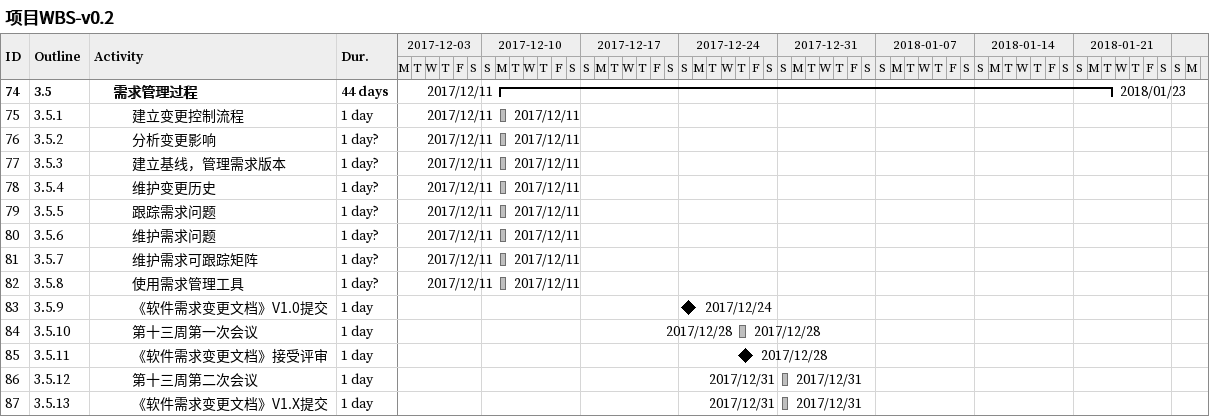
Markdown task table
项目WBS-v0.2

| ID | WBS | Task | Duration | Start | Finish |
|---|---|---|---|---|---|
| 74 | 3.5 | **需求管理过程** | 44d | 2017-12-11 | 2018-01-23 |
| 75 | 3.5.1 | 建立变更控制流程 | 1d | 2017-12-11 | 2017-12-11 |
| 76 | 3.5.2 | 分析变更影响 | 1d? | 2017-12-11 | 2017-12-11 |
| 77 | 3.5.3 | 建立基线，管理需求版本 | 1d? | 2017-12-11 | 2017-12-11 |
| 78 | 3.5.4 | 维护变更历史 | 1d? | 2017-12-11 | 2017-12-11 |
| 79 | 3.5.5 | 跟踪需求问题 | 1d? | 2017-12-11 | 2017-12-11 |
| 80 | 3.5.6 | 维护需求问题 | 1d? | 2017-12-11 | 2017-12-11 |
| 81 | 3.5.7 | 维护需求可跟踪矩阵 | 1d? | 2017-12-11 | 2017-12-11 |
| 82 | 3.5.8 | 使用需求管理工具 | 1d? | 2017-12-11 | 2017-12-11 |
| 83 | 3.5.9 | 《软件需求变更文档》V1.0提交 | 1d | 2017-12-24 | 2017-12-24 |
| 84 | 3.5.10 | 第十三周第一次会议 | 1d | 2017-12-28 | 2017-12-28 |
| 85 | 3.5.11 | 《软件需求变更文档》接受评审 | 1d | 2017-12-28 | 2017-12-28 |
| 86 | 3.5.12 | 第十三周第二次会议 | 1d | 2017-12-31 | 2017-12-31 |
| 87 | 3.5.13 | 《软件需求变更文档》V1.X提交 | 1d | 2017-12-31 | 2017-12-31 |
